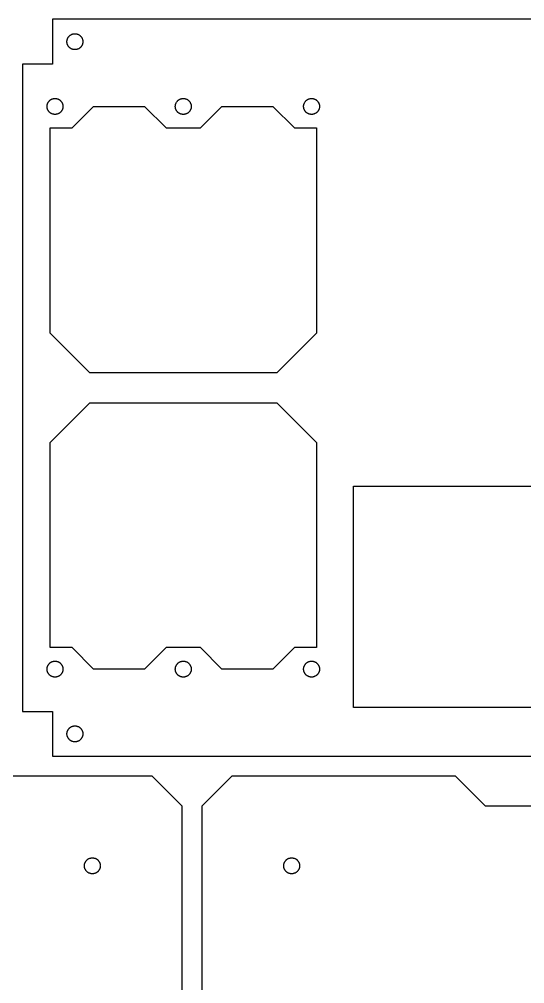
# Model space of a CAD drawing. Header units: metres. Extents: x 4 to 972, y 4 to 512.
# Drawn here: x 327.3 to 428.8, y 318.3 to 512 of the extents above; entities that cross this region are included whole.
import ezdxf

# ---------------------------------------------------------------- set-up
doc = ezdxf.new("R2010")
doc.units = ezdxf.units.M

msp = doc.modelspace()

# ---------------------------------------------------------------- linework, layer by layer
for p, q in [((642, 512), (334, 512)), ((334, 512), (334, 503)), ((336.9, 507.5), (336.901, 507.579)), ((336.901, 507.421), (336.9, 507.5)), ((336.901, 507.579), (336.907, 507.657)), ((336.907, 507.657), (336.917, 507.735)), ((336.917, 507.735), (336.93, 507.812)), ((336.93, 507.812), (336.948, 507.889)), ((336.948, 507.889), (336.968, 507.965)), ((336.968, 507.965), (336.993, 508.039)), ((336.993, 508.039), (337.021, 508.112)), ((337.021, 508.112), (337.053, 508.184)), ((337.053, 508.184), (337.089, 508.254)), ((337.089, 508.254), (337.127, 508.323)), ((337.127, 508.323), (337.169, 508.389)), ((337.169, 508.389), (337.215, 508.453)), ((337.215, 508.453), (337.263, 508.515)), ((337.263, 508.515), (337.314, 508.575)), ((337.314, 508.575), (337.368, 508.632)), ((337.368, 508.632), (337.425, 508.686)), ((337.425, 508.686), (337.485, 508.737)), ((337.485, 508.737), (337.547, 508.785)), ((337.547, 508.785), (337.611, 508.831)), ((337.611, 508.831), (337.677, 508.873)), ((337.677, 508.873), (337.746, 508.911)), ((337.746, 508.911), (337.816, 508.947)), ((337.816, 508.947), (337.888, 508.979)), ((337.888, 508.979), (337.961, 509.007)), ((337.961, 509.007), (338.035, 509.032)), ((338.035, 509.032), (338.111, 509.052)), ((338.111, 509.052), (338.188, 509.07)), ((338.188, 509.07), (338.265, 509.083)), ((338.265, 509.083), (338.343, 509.093)), ((338.343, 509.093), (338.421, 509.099)), ((338.421, 509.099), (338.5, 509.1)), ((338.5, 509.1), (338.579, 509.099)), ((338.579, 509.099), (338.657, 509.093)), ((338.657, 509.093), (338.735, 509.083)), ((338.735, 509.083), (338.812, 509.07)), ((338.812, 509.07), (338.889, 509.052)), ((338.889, 509.052), (338.965, 509.032)), ((338.965, 509.032), (339.039, 509.007)), ((339.039, 509.007), (339.112, 508.979)), ((339.112, 508.979), (339.184, 508.947)), ((339.184, 508.947), (339.254, 508.911)), ((339.254, 508.911), (339.323, 508.873)), ((339.323, 508.873), (339.389, 508.831)), ((339.389, 508.831), (339.453, 508.785)), ((339.453, 508.785), (339.515, 508.737)), ((339.515, 508.737), (339.575, 508.686)), ((339.575, 508.686), (339.632, 508.632)), ((339.632, 508.632), (339.686, 508.575)), ((339.686, 508.575), (339.737, 508.515)), ((339.737, 508.515), (339.785, 508.453)), ((339.785, 508.453), (339.831, 508.389)), ((339.831, 508.389), (339.873, 508.323)), ((339.873, 508.323), (339.911, 508.254)), ((339.911, 508.254), (339.947, 508.184)), ((339.947, 508.184), (339.979, 508.112)), ((339.979, 508.112), (340.007, 508.039)), ((340.007, 508.039), (340.032, 507.965)), ((340.032, 507.965), (340.052, 507.889)), ((340.052, 507.889), (340.07, 507.812)), ((340.07, 507.812), (340.083, 507.735)), ((340.083, 507.735), (340.093, 507.657)), ((340.093, 507.657), (340.099, 507.579)), ((340.099, 507.579), (340.1, 507.5)), ((340.1, 507.5), (340.099, 507.421)), ((336.907, 507.343), (336.901, 507.421)), ((336.917, 507.265), (336.907, 507.343)), ((336.93, 507.188), (336.917, 507.265)), ((336.948, 507.111), (336.93, 507.188)), ((336.968, 507.035), (336.948, 507.111)), ((336.993, 506.961), (336.968, 507.035)), ((337.021, 506.888), (336.993, 506.961)), ((337.053, 506.816), (337.021, 506.888)), ((337.089, 506.746), (337.053, 506.816)), ((337.127, 506.677), (337.089, 506.746)), ((337.169, 506.611), (337.127, 506.677)), ((337.215, 506.547), (337.169, 506.611)), ((337.263, 506.485), (337.215, 506.547)), ((337.314, 506.425), (337.263, 506.485)), ((337.368, 506.368), (337.314, 506.425)), ((337.425, 506.314), (337.368, 506.368)), ((337.485, 506.263), (337.425, 506.314)), ((337.547, 506.215), (337.485, 506.263)), ((337.611, 506.169), (337.547, 506.215)), ((337.677, 506.127), (337.611, 506.169)), ((337.746, 506.089), (337.677, 506.127)), ((337.816, 506.053), (337.746, 506.089)), ((337.888, 506.021), (337.816, 506.053)), ((337.961, 505.993), (337.888, 506.021)), ((338.035, 505.968), (337.961, 505.993)), ((338.111, 505.948), (338.035, 505.968)), ((338.188, 505.93), (338.111, 505.948)), ((338.265, 505.917), (338.188, 505.93)), ((338.343, 505.907), (338.265, 505.917)), ((338.421, 505.901), (338.343, 505.907)), ((338.5, 505.9), (338.421, 505.901)), ((338.579, 505.901), (338.5, 505.9)), ((338.657, 505.907), (338.579, 505.901)), ((338.735, 505.917), (338.657, 505.907)), ((338.812, 505.93), (338.735, 505.917)), ((338.889, 505.948), (338.812, 505.93)), ((338.965, 505.968), (338.889, 505.948)), ((339.039, 505.993), (338.965, 505.968)), ((339.112, 506.021), (339.039, 505.993)), ((339.184, 506.053), (339.112, 506.021)), ((339.254, 506.089), (339.184, 506.053)), ((339.323, 506.127), (339.254, 506.089)), ((339.389, 506.169), (339.323, 506.127)), ((339.453, 506.215), (339.389, 506.169)), ((339.515, 506.263), (339.453, 506.215)), ((339.575, 506.314), (339.515, 506.263)), ((339.632, 506.368), (339.575, 506.314)), ((339.686, 506.425), (339.632, 506.368)), ((339.737, 506.485), (339.686, 506.425)), ((339.785, 506.547), (339.737, 506.485)), ((339.831, 506.611), (339.785, 506.547)), ((339.873, 506.677), (339.831, 506.611)), ((339.911, 506.746), (339.873, 506.677)), ((339.947, 506.816), (339.911, 506.746)), ((339.979, 506.888), (339.947, 506.816)), ((340.007, 506.961), (339.979, 506.888)), ((340.032, 507.035), (340.007, 506.961)), ((340.052, 507.111), (340.032, 507.035)), ((340.07, 507.188), (340.052, 507.111)), ((340.083, 507.265), (340.07, 507.188)), ((340.093, 507.343), (340.083, 507.265)), ((340.099, 507.421), (340.093, 507.343)), ((334, 503), (328, 503)), ((328, 503), (328, 373)), ((333.547, 495.785), (333.611, 495.831)), ((333.611, 495.831), (333.677, 495.873)), ((333.677, 495.873), (333.746, 495.911)), ((333.746, 495.911), (333.816, 495.947)), ((333.816, 495.947), (333.888, 495.979)), ((333.888, 495.979), (333.961, 496.007)), ((333.961, 496.007), (334.035, 496.032)), ((334.035, 496.032), (334.111, 496.052)), ((334.111, 496.052), (334.188, 496.07)), ((334.188, 496.07), (334.265, 496.083)), ((334.265, 496.083), (334.343, 496.093)), ((334.343, 496.093), (334.421, 496.099)), ((334.421, 496.099), (334.5, 496.1)), ((334.5, 496.1), (334.579, 496.099)), ((334.579, 496.099), (334.657, 496.093)), ((334.657, 496.093), (334.735, 496.083)), ((334.735, 496.083), (334.812, 496.07)), ((334.812, 496.07), (334.889, 496.052)), ((334.889, 496.052), (334.965, 496.032)), ((334.965, 496.032), (335.039, 496.007)), ((335.039, 496.007), (335.112, 495.979)), ((335.112, 495.979), (335.184, 495.947)), ((335.184, 495.947), (335.254, 495.911)), ((335.254, 495.911), (335.323, 495.873)), ((335.323, 495.873), (335.389, 495.831)), ((335.389, 495.831), (335.453, 495.785)), ((359.297, 495.785), (359.361, 495.831)), ((359.361, 495.831), (359.427, 495.873)), ((359.427, 495.873), (359.496, 495.911)), ((359.496, 495.911), (359.566, 495.947)), ((359.566, 495.947), (359.638, 495.979)), ((359.638, 495.979), (359.711, 496.007)), ((359.711, 496.007), (359.785, 496.032)), ((359.785, 496.032), (359.861, 496.052)), ((359.861, 496.052), (359.938, 496.07)), ((359.938, 496.07), (360.015, 496.083)), ((360.015, 496.083), (360.093, 496.093)), ((360.093, 496.093), (360.171, 496.099)), ((360.171, 496.099), (360.25, 496.1)), ((360.25, 496.1), (360.329, 496.099)), ((360.329, 496.099), (360.407, 496.093)), ((360.407, 496.093), (360.485, 496.083)), ((360.485, 496.083), (360.562, 496.07)), ((360.562, 496.07), (360.639, 496.052)), ((360.639, 496.052), (360.715, 496.032)), ((360.715, 496.032), (360.789, 496.007)), ((360.789, 496.007), (360.862, 495.979)), ((360.862, 495.979), (360.934, 495.947)), ((360.934, 495.947), (361.004, 495.911)), ((361.004, 495.911), (361.073, 495.873)), ((361.073, 495.873), (361.139, 495.831)), ((361.139, 495.831), (361.203, 495.785)), ((385.047, 495.785), (385.111, 495.831)), ((385.111, 495.831), (385.177, 495.873)), ((385.177, 495.873), (385.246, 495.911)), ((385.246, 495.911), (385.316, 495.947)), ((385.316, 495.947), (385.388, 495.979)), ((385.388, 495.979), (385.461, 496.007)), ((385.461, 496.007), (385.535, 496.032)), ((385.535, 496.032), (385.611, 496.052)), ((385.611, 496.052), (385.688, 496.07)), ((385.688, 496.07), (385.765, 496.083)), ((385.765, 496.083), (385.843, 496.093)), ((385.843, 496.093), (385.921, 496.099)), ((385.921, 496.099), (386, 496.1)), ((386, 496.1), (386.079, 496.099)), ((386.079, 496.099), (386.157, 496.093)), ((386.157, 496.093), (386.235, 496.083)), ((386.235, 496.083), (386.312, 496.07)), ((386.312, 496.07), (386.389, 496.052)), ((386.389, 496.052), (386.465, 496.032)), ((386.465, 496.032), (386.539, 496.007)), ((386.539, 496.007), (386.612, 495.979)), ((386.612, 495.979), (386.684, 495.947)), ((386.684, 495.947), (386.754, 495.911)), ((386.754, 495.911), (386.823, 495.873)), ((386.823, 495.873), (386.889, 495.831)), ((386.889, 495.831), (386.953, 495.785)), ((332.9, 494.5), (332.901, 494.579)), ((332.901, 494.421), (332.9, 494.5)), ((332.901, 494.579), (332.907, 494.657)), ((332.907, 494.343), (332.901, 494.421)), ((332.907, 494.657), (332.917, 494.735)), ((332.917, 494.265), (332.907, 494.343)), ((332.917, 494.735), (332.93, 494.812)), ((332.93, 494.188), (332.917, 494.265)), ((332.93, 494.812), (332.948, 494.889)), ((332.948, 494.111), (332.93, 494.188)), ((332.948, 494.889), (332.968, 494.965)), ((332.968, 494.035), (332.948, 494.111)), ((332.968, 494.965), (332.993, 495.039)), ((332.993, 493.961), (332.968, 494.035)), ((332.993, 495.039), (333.021, 495.112)), ((333.021, 493.888), (332.993, 493.961)), ((333.021, 495.112), (333.053, 495.184)), ((333.053, 493.816), (333.021, 493.888)), ((333.053, 495.184), (333.089, 495.254)), ((333.089, 495.254), (333.127, 495.323)), ((333.127, 495.323), (333.169, 495.389)), ((333.169, 495.389), (333.215, 495.453)), ((333.215, 495.453), (333.263, 495.515)), ((333.263, 495.515), (333.314, 495.575)), ((333.314, 495.575), (333.368, 495.632)), ((333.368, 495.632), (333.425, 495.686)), ((333.425, 495.686), (333.485, 495.737)), ((333.485, 495.737), (333.547, 495.785)), ((335.453, 495.785), (335.515, 495.737)), ((335.515, 495.737), (335.575, 495.686)), ((335.575, 495.686), (335.632, 495.632)), ((335.632, 495.632), (335.686, 495.575)), ((335.686, 495.575), (335.737, 495.515)), ((335.737, 495.515), (335.785, 495.453)), ((335.785, 495.453), (335.831, 495.389)), ((335.831, 495.389), (335.873, 495.323)), ((335.873, 495.323), (335.911, 495.254)), ((335.911, 495.254), (335.947, 495.184)), ((335.947, 495.184), (335.979, 495.112)), ((335.979, 493.888), (335.947, 493.816)), ((335.979, 495.112), (336.007, 495.039)), ((336.007, 493.961), (335.979, 493.888)), ((336.007, 495.039), (336.032, 494.965)), ((336.032, 494.035), (336.007, 493.961)), ((336.032, 494.965), (336.052, 494.889)), ((336.052, 494.111), (336.032, 494.035)), ((336.052, 494.889), (336.07, 494.812)), ((336.07, 494.188), (336.052, 494.111)), ((336.07, 494.812), (336.083, 494.735)), ((336.083, 494.265), (336.07, 494.188)), ((336.083, 494.735), (336.093, 494.657)), ((336.093, 494.343), (336.083, 494.265)), ((336.093, 494.657), (336.099, 494.579)), ((336.099, 494.421), (336.093, 494.343)), ((336.099, 494.579), (336.1, 494.5)), ((336.1, 494.5), (336.099, 494.421)), ((337.944, 490.185), (342.259, 494.5)), ((342.259, 494.5), (352.491, 494.5)), ((352.491, 494.5), (356.806, 490.185)), ((358.65, 494.5), (358.651, 494.579)), ((358.651, 494.421), (358.65, 494.5)), ((358.651, 494.579), (358.657, 494.657)), ((358.657, 494.343), (358.651, 494.421)), ((358.657, 494.657), (358.667, 494.735)), ((358.667, 494.265), (358.657, 494.343)), ((358.667, 494.735), (358.68, 494.812)), ((358.68, 494.188), (358.667, 494.265)), ((358.68, 494.812), (358.698, 494.889)), ((358.698, 494.111), (358.68, 494.188)), ((358.698, 494.889), (358.718, 494.965)), ((358.718, 494.035), (358.698, 494.111)), ((358.718, 494.965), (358.743, 495.039)), ((358.743, 493.961), (358.718, 494.035)), ((358.743, 495.039), (358.771, 495.112)), ((358.771, 493.888), (358.743, 493.961)), ((358.771, 495.112), (358.803, 495.184)), ((358.803, 493.816), (358.771, 493.888)), ((358.803, 495.184), (358.839, 495.254)), ((358.839, 495.254), (358.877, 495.323)), ((358.877, 495.323), (358.919, 495.389)), ((358.919, 495.389), (358.965, 495.453)), ((358.965, 495.453), (359.013, 495.515)), ((359.013, 495.515), (359.064, 495.575)), ((359.064, 495.575), (359.118, 495.632)), ((359.118, 495.632), (359.175, 495.686)), ((359.175, 495.686), (359.235, 495.737)), ((359.235, 495.737), (359.297, 495.785)), ((361.203, 495.785), (361.265, 495.737)), ((361.265, 495.737), (361.325, 495.686)), ((361.325, 495.686), (361.382, 495.632)), ((361.382, 495.632), (361.436, 495.575)), ((361.436, 495.575), (361.487, 495.515)), ((361.487, 495.515), (361.535, 495.453)), ((361.535, 495.453), (361.581, 495.389)), ((361.581, 495.389), (361.623, 495.323)), ((361.623, 495.323), (361.661, 495.254)), ((361.661, 495.254), (361.697, 495.184)), ((361.697, 495.184), (361.729, 495.112)), ((361.729, 493.888), (361.697, 493.816)), ((361.729, 495.112), (361.757, 495.039)), ((361.757, 493.961), (361.729, 493.888)), ((361.757, 495.039), (361.782, 494.965)), ((361.782, 494.035), (361.757, 493.961)), ((361.782, 494.965), (361.802, 494.889)), ((361.802, 494.111), (361.782, 494.035)), ((361.802, 494.889), (361.82, 494.812)), ((361.82, 494.188), (361.802, 494.111)), ((361.82, 494.812), (361.833, 494.735)), ((361.833, 494.265), (361.82, 494.188)), ((361.833, 494.735), (361.843, 494.657)), ((361.843, 494.343), (361.833, 494.265)), ((361.843, 494.657), (361.849, 494.579)), ((361.849, 494.421), (361.843, 494.343)), ((361.849, 494.579), (361.85, 494.5)), ((361.85, 494.5), (361.849, 494.421)), ((363.694, 490.185), (368.009, 494.5)), ((368.009, 494.5), (378.241, 494.5)), ((378.241, 494.5), (382.556, 490.185)), ((384.4, 494.5), (384.401, 494.579)), ((384.401, 494.421), (384.4, 494.5)), ((384.401, 494.579), (384.407, 494.657)), ((384.407, 494.343), (384.401, 494.421)), ((384.407, 494.657), (384.417, 494.735)), ((384.417, 494.265), (384.407, 494.343)), ((384.417, 494.735), (384.43, 494.812)), ((384.43, 494.188), (384.417, 494.265)), ((384.43, 494.812), (384.448, 494.889)), ((384.448, 494.111), (384.43, 494.188)), ((384.448, 494.889), (384.468, 494.965)), ((384.468, 494.035), (384.448, 494.111)), ((384.468, 494.965), (384.493, 495.039)), ((384.493, 493.961), (384.468, 494.035)), ((384.493, 495.039), (384.521, 495.112)), ((384.521, 493.888), (384.493, 493.961)), ((384.521, 495.112), (384.553, 495.184)), ((384.553, 493.816), (384.521, 493.888)), ((384.553, 495.184), (384.589, 495.254)), ((384.589, 495.254), (384.627, 495.323)), ((384.627, 495.323), (384.669, 495.389)), ((384.669, 495.389), (384.715, 495.453)), ((384.715, 495.453), (384.763, 495.515)), ((384.763, 495.515), (384.814, 495.575)), ((384.814, 495.575), (384.868, 495.632)), ((384.868, 495.632), (384.925, 495.686)), ((384.925, 495.686), (384.985, 495.737)), ((384.985, 495.737), (385.047, 495.785)), ((386.953, 495.785), (387.015, 495.737)), ((387.015, 495.737), (387.075, 495.686)), ((387.075, 495.686), (387.132, 495.632)), ((387.132, 495.632), (387.186, 495.575)), ((387.186, 495.575), (387.237, 495.515)), ((387.237, 495.515), (387.285, 495.453)), ((387.285, 495.453), (387.331, 495.389)), ((387.331, 495.389), (387.373, 495.323)), ((387.373, 495.323), (387.411, 495.254)), ((387.411, 495.254), (387.447, 495.184)), ((387.447, 495.184), (387.479, 495.112)), ((387.479, 493.888), (387.447, 493.816)), ((387.479, 495.112), (387.507, 495.039)), ((387.507, 493.961), (387.479, 493.888)), ((387.507, 495.039), (387.532, 494.965)), ((387.532, 494.035), (387.507, 493.961)), ((387.532, 494.965), (387.552, 494.889)), ((387.552, 494.111), (387.532, 494.035)), ((387.552, 494.889), (387.57, 494.812)), ((387.57, 494.188), (387.552, 494.111)), ((387.57, 494.812), (387.583, 494.735)), ((387.583, 494.265), (387.57, 494.188)), ((387.583, 494.735), (387.593, 494.657)), ((387.593, 494.343), (387.583, 494.265)), ((387.593, 494.657), (387.599, 494.579)), ((387.599, 494.421), (387.593, 494.343)), ((387.599, 494.579), (387.6, 494.5)), ((387.6, 494.5), (387.599, 494.421)), ((333.089, 493.746), (333.053, 493.816)), ((333.127, 493.677), (333.089, 493.746)), ((333.169, 493.611), (333.127, 493.677)), ((333.215, 493.547), (333.169, 493.611)), ((333.263, 493.485), (333.215, 493.547)), ((333.314, 493.425), (333.263, 493.485)), ((333.368, 493.368), (333.314, 493.425)), ((333.425, 493.314), (333.368, 493.368)), ((333.485, 493.263), (333.425, 493.314)), ((333.547, 493.215), (333.485, 493.263)), ((333.611, 493.169), (333.547, 493.215)), ((333.677, 493.127), (333.611, 493.169)), ((333.746, 493.089), (333.677, 493.127)), ((333.816, 493.053), (333.746, 493.089)), ((333.888, 493.021), (333.816, 493.053)), ((333.961, 492.993), (333.888, 493.021)), ((334.035, 492.968), (333.961, 492.993)), ((334.111, 492.948), (334.035, 492.968)), ((334.188, 492.93), (334.111, 492.948)), ((334.265, 492.917), (334.188, 492.93)), ((334.343, 492.907), (334.265, 492.917)), ((334.421, 492.901), (334.343, 492.907)), ((334.5, 492.9), (334.421, 492.901)), ((334.579, 492.901), (334.5, 492.9)), ((334.657, 492.907), (334.579, 492.901)), ((334.735, 492.917), (334.657, 492.907)), ((334.812, 492.93), (334.735, 492.917)), ((334.889, 492.948), (334.812, 492.93)), ((334.965, 492.968), (334.889, 492.948)), ((335.039, 492.993), (334.965, 492.968)), ((335.112, 493.021), (335.039, 492.993)), ((335.184, 493.053), (335.112, 493.021)), ((335.254, 493.089), (335.184, 493.053)), ((335.323, 493.127), (335.254, 493.089)), ((335.389, 493.169), (335.323, 493.127)), ((335.453, 493.215), (335.389, 493.169)), ((335.515, 493.263), (335.453, 493.215)), ((335.575, 493.314), (335.515, 493.263)), ((335.632, 493.368), (335.575, 493.314)), ((335.686, 493.425), (335.632, 493.368)), ((335.737, 493.485), (335.686, 493.425)), ((335.785, 493.547), (335.737, 493.485)), ((335.831, 493.611), (335.785, 493.547)), ((335.873, 493.677), (335.831, 493.611)), ((335.911, 493.746), (335.873, 493.677)), ((335.947, 493.816), (335.911, 493.746)), ((358.839, 493.746), (358.803, 493.816)), ((358.877, 493.677), (358.839, 493.746)), ((358.919, 493.611), (358.877, 493.677)), ((358.965, 493.547), (358.919, 493.611)), ((359.013, 493.485), (358.965, 493.547)), ((359.064, 493.425), (359.013, 493.485)), ((359.118, 493.368), (359.064, 493.425)), ((359.175, 493.314), (359.118, 493.368)), ((359.235, 493.263), (359.175, 493.314)), ((359.297, 493.215), (359.235, 493.263)), ((359.361, 493.169), (359.297, 493.215)), ((359.427, 493.127), (359.361, 493.169)), ((359.496, 493.089), (359.427, 493.127)), ((359.566, 493.053), (359.496, 493.089)), ((359.638, 493.021), (359.566, 493.053)), ((359.711, 492.993), (359.638, 493.021)), ((359.785, 492.968), (359.711, 492.993)), ((359.861, 492.948), (359.785, 492.968)), ((359.938, 492.93), (359.861, 492.948)), ((360.015, 492.917), (359.938, 492.93)), ((360.093, 492.907), (360.015, 492.917)), ((360.171, 492.901), (360.093, 492.907)), ((360.25, 492.9), (360.171, 492.901)), ((360.329, 492.901), (360.25, 492.9)), ((360.407, 492.907), (360.329, 492.901)), ((360.485, 492.917), (360.407, 492.907)), ((360.562, 492.93), (360.485, 492.917)), ((360.639, 492.948), (360.562, 492.93)), ((360.715, 492.968), (360.639, 492.948)), ((360.789, 492.993), (360.715, 492.968)), ((360.862, 493.021), (360.789, 492.993)), ((360.934, 493.053), (360.862, 493.021)), ((361.004, 493.089), (360.934, 493.053)), ((361.073, 493.127), (361.004, 493.089)), ((361.139, 493.169), (361.073, 493.127)), ((361.203, 493.215), (361.139, 493.169)), ((361.265, 493.263), (361.203, 493.215)), ((361.325, 493.314), (361.265, 493.263)), ((361.382, 493.368), (361.325, 493.314)), ((361.436, 493.425), (361.382, 493.368)), ((361.487, 493.485), (361.436, 493.425)), ((361.535, 493.547), (361.487, 493.485)), ((361.581, 493.611), (361.535, 493.547)), ((361.623, 493.677), (361.581, 493.611)), ((361.661, 493.746), (361.623, 493.677)), ((361.697, 493.816), (361.661, 493.746)), ((384.589, 493.746), (384.553, 493.816)), ((384.627, 493.677), (384.589, 493.746)), ((384.669, 493.611), (384.627, 493.677)), ((384.715, 493.547), (384.669, 493.611)), ((384.763, 493.485), (384.715, 493.547)), ((384.814, 493.425), (384.763, 493.485)), ((384.868, 493.368), (384.814, 493.425)), ((384.925, 493.314), (384.868, 493.368)), ((384.985, 493.263), (384.925, 493.314)), ((385.047, 493.215), (384.985, 493.263)), ((385.111, 493.169), (385.047, 493.215)), ((385.177, 493.127), (385.111, 493.169)), ((385.246, 493.089), (385.177, 493.127)), ((385.316, 493.053), (385.246, 493.089)), ((385.388, 493.021), (385.316, 493.053)), ((385.461, 492.993), (385.388, 493.021)), ((385.535, 492.968), (385.461, 492.993)), ((385.611, 492.948), (385.535, 492.968)), ((385.688, 492.93), (385.611, 492.948)), ((385.765, 492.917), (385.688, 492.93)), ((385.843, 492.907), (385.765, 492.917)), ((385.921, 492.901), (385.843, 492.907)), ((386, 492.9), (385.921, 492.901)), ((386.079, 492.901), (386, 492.9)), ((386.157, 492.907), (386.079, 492.901)), ((386.235, 492.917), (386.157, 492.907)), ((386.312, 492.93), (386.235, 492.917)), ((386.389, 492.948), (386.312, 492.93)), ((386.465, 492.968), (386.389, 492.948)), ((386.539, 492.993), (386.465, 492.968)), ((386.612, 493.021), (386.539, 492.993)), ((386.684, 493.053), (386.612, 493.021)), ((386.754, 493.089), (386.684, 493.053)), ((386.823, 493.127), (386.754, 493.089)), ((386.889, 493.169), (386.823, 493.127)), ((386.953, 493.215), (386.889, 493.169)), ((387.015, 493.263), (386.953, 493.215)), ((387.075, 493.314), (387.015, 493.263)), ((387.132, 493.368), (387.075, 493.314)), ((387.186, 493.425), (387.132, 493.368)), ((387.237, 493.485), (387.186, 493.425)), ((387.285, 493.547), (387.237, 493.485)), ((387.331, 493.611), (387.285, 493.547)), ((387.373, 493.677), (387.331, 493.611)), ((387.411, 493.746), (387.373, 493.677)), ((387.447, 493.816), (387.411, 493.746)), ((333.5, 449), (333.5, 490.185)), ((333.5, 490.185), (337.944, 490.185)), ((356.806, 490.185), (363.694, 490.185)), ((382.556, 490.185), (387, 490.185)), ((387, 490.185), (387, 449)), ((341.5, 441), (333.5, 449)), ((387, 449), (379, 441)), ((379, 441), (341.5, 441)), ((333.5, 427), (341.5, 435)), ((341.5, 435), (379, 435)), ((379, 435), (387, 427)), ((333.5, 385.815), (333.5, 427)), ((387, 427), (387, 385.815)), ((394.432, 373.765), (394.432, 418.215)), ((394.432, 418.215), (553.182, 418.215)), ((337.944, 385.815), (333.5, 385.815)), ((342.259, 381.5), (337.944, 385.815)), ((356.806, 385.815), (352.491, 381.5)), ((363.694, 385.815), (356.806, 385.815)), ((368.009, 381.5), (363.694, 385.815)), ((382.556, 385.815), (378.241, 381.5)), ((387, 385.815), (382.556, 385.815)), ((332.9, 381.5), (332.901, 381.579)), ((332.901, 381.579), (332.907, 381.657)), ((332.907, 381.657), (332.917, 381.735)), ((332.917, 381.735), (332.93, 381.812)), ((332.93, 381.812), (332.948, 381.889)), ((332.948, 381.889), (332.968, 381.965)), ((332.968, 381.965), (332.993, 382.039)), ((332.993, 382.039), (333.021, 382.112)), ((333.021, 382.112), (333.053, 382.184)), ((333.053, 382.184), (333.089, 382.254)), ((333.089, 382.254), (333.127, 382.323)), ((333.127, 382.323), (333.169, 382.389)), ((333.169, 382.389), (333.215, 382.453)), ((333.215, 382.453), (333.263, 382.515)), ((333.263, 382.515), (333.314, 382.575)), ((333.314, 382.575), (333.368, 382.632)), ((333.368, 382.632), (333.425, 382.686)), ((333.425, 382.686), (333.485, 382.737)), ((333.485, 382.737), (333.547, 382.785)), ((333.547, 382.785), (333.611, 382.831)), ((333.611, 382.831), (333.677, 382.873)), ((333.677, 382.873), (333.746, 382.911)), ((333.746, 382.911), (333.816, 382.947)), ((333.816, 382.947), (333.888, 382.979)), ((333.888, 382.979), (333.961, 383.007)), ((333.961, 383.007), (334.035, 383.032)), ((334.035, 383.032), (334.111, 383.052)), ((334.111, 383.052), (334.188, 383.07)), ((334.188, 383.07), (334.265, 383.083)), ((334.265, 383.083), (334.343, 383.093)), ((334.343, 383.093), (334.421, 383.099)), ((334.421, 383.099), (334.5, 383.1)), ((334.5, 383.1), (334.579, 383.099)), ((334.579, 383.099), (334.657, 383.093)), ((334.657, 383.093), (334.735, 383.083)), ((334.735, 383.083), (334.812, 383.07)), ((334.812, 383.07), (334.889, 383.052)), ((334.889, 383.052), (334.965, 383.032)), ((334.965, 383.032), (335.039, 383.007)), ((335.039, 383.007), (335.112, 382.979)), ((335.112, 382.979), (335.184, 382.947)), ((335.184, 382.947), (335.254, 382.911)), ((335.254, 382.911), (335.323, 382.873)), ((335.323, 382.873), (335.389, 382.831)), ((335.389, 382.831), (335.453, 382.785)), ((335.453, 382.785), (335.515, 382.737)), ((335.515, 382.737), (335.575, 382.686)), ((335.575, 382.686), (335.632, 382.632)), ((335.632, 382.632), (335.686, 382.575)), ((335.686, 382.575), (335.737, 382.515)), ((335.737, 382.515), (335.785, 382.453)), ((335.785, 382.453), (335.831, 382.389)), ((335.831, 382.389), (335.873, 382.323)), ((335.873, 382.323), (335.911, 382.254)), ((335.911, 382.254), (335.947, 382.184)), ((335.947, 382.184), (335.979, 382.112)), ((335.979, 382.112), (336.007, 382.039)), ((336.007, 382.039), (336.032, 381.965)), ((336.032, 381.965), (336.052, 381.889)), ((336.052, 381.889), (336.07, 381.812)), ((336.07, 381.812), (336.083, 381.735)), ((336.083, 381.735), (336.093, 381.657)), ((336.093, 381.657), (336.099, 381.579)), ((336.099, 381.579), (336.1, 381.5)), ((358.65, 381.5), (358.651, 381.579)), ((358.651, 381.579), (358.657, 381.657)), ((358.657, 381.657), (358.667, 381.735)), ((358.667, 381.735), (358.68, 381.812)), ((358.68, 381.812), (358.698, 381.889)), ((358.698, 381.889), (358.718, 381.965)), ((358.718, 381.965), (358.743, 382.039)), ((358.743, 382.039), (358.771, 382.112)), ((358.771, 382.112), (358.803, 382.184)), ((358.803, 382.184), (358.839, 382.254)), ((358.839, 382.254), (358.877, 382.323)), ((358.877, 382.323), (358.919, 382.389)), ((358.919, 382.389), (358.965, 382.453)), ((358.965, 382.453), (359.013, 382.515)), ((359.013, 382.515), (359.064, 382.575)), ((359.064, 382.575), (359.118, 382.632)), ((359.118, 382.632), (359.175, 382.686)), ((359.175, 382.686), (359.235, 382.737)), ((359.235, 382.737), (359.297, 382.785)), ((359.297, 382.785), (359.361, 382.831)), ((359.361, 382.831), (359.427, 382.873)), ((359.427, 382.873), (359.496, 382.911)), ((359.496, 382.911), (359.566, 382.947)), ((359.566, 382.947), (359.638, 382.979)), ((359.638, 382.979), (359.711, 383.007)), ((359.711, 383.007), (359.785, 383.032)), ((359.785, 383.032), (359.861, 383.052)), ((359.861, 383.052), (359.938, 383.07)), ((359.938, 383.07), (360.015, 383.083)), ((360.015, 383.083), (360.093, 383.093)), ((360.093, 383.093), (360.171, 383.099)), ((360.171, 383.099), (360.25, 383.1)), ((360.25, 383.1), (360.329, 383.099)), ((360.329, 383.099), (360.407, 383.093)), ((360.407, 383.093), (360.485, 383.083)), ((360.485, 383.083), (360.562, 383.07)), ((360.562, 383.07), (360.639, 383.052)), ((360.639, 383.052), (360.715, 383.032)), ((360.715, 383.032), (360.789, 383.007)), ((360.789, 383.007), (360.862, 382.979)), ((360.862, 382.979), (360.934, 382.947)), ((360.934, 382.947), (361.004, 382.911)), ((361.004, 382.911), (361.073, 382.873)), ((361.073, 382.873), (361.139, 382.831)), ((361.139, 382.831), (361.203, 382.785)), ((361.203, 382.785), (361.265, 382.737)), ((361.265, 382.737), (361.325, 382.686)), ((361.325, 382.686), (361.382, 382.632)), ((361.382, 382.632), (361.436, 382.575)), ((361.436, 382.575), (361.487, 382.515)), ((361.487, 382.515), (361.535, 382.453)), ((361.535, 382.453), (361.581, 382.389)), ((361.581, 382.389), (361.623, 382.323)), ((361.623, 382.323), (361.661, 382.254)), ((361.661, 382.254), (361.697, 382.184)), ((361.697, 382.184), (361.729, 382.112)), ((361.729, 382.112), (361.757, 382.039)), ((361.757, 382.039), (361.782, 381.965)), ((361.782, 381.965), (361.802, 381.889)), ((361.802, 381.889), (361.82, 381.812)), ((361.82, 381.812), (361.833, 381.735)), ((361.833, 381.735), (361.843, 381.657)), ((361.843, 381.657), (361.849, 381.579)), ((361.849, 381.579), (361.85, 381.5)), ((384.4, 381.5), (384.401, 381.579)), ((384.401, 381.579), (384.407, 381.657)), ((384.407, 381.657), (384.417, 381.735)), ((384.417, 381.735), (384.43, 381.812)), ((384.43, 381.812), (384.448, 381.889)), ((384.448, 381.889), (384.468, 381.965)), ((384.468, 381.965), (384.493, 382.039)), ((384.493, 382.039), (384.521, 382.112)), ((384.521, 382.112), (384.553, 382.184)), ((384.553, 382.184), (384.589, 382.254)), ((384.589, 382.254), (384.627, 382.323)), ((384.627, 382.323), (384.669, 382.389)), ((384.669, 382.389), (384.715, 382.453)), ((384.715, 382.453), (384.763, 382.515)), ((384.763, 382.515), (384.814, 382.575)), ((384.814, 382.575), (384.868, 382.632)), ((384.868, 382.632), (384.925, 382.686)), ((384.925, 382.686), (384.985, 382.737)), ((384.985, 382.737), (385.047, 382.785)), ((385.047, 382.785), (385.111, 382.831)), ((385.111, 382.831), (385.177, 382.873)), ((385.177, 382.873), (385.246, 382.911)), ((385.246, 382.911), (385.316, 382.947)), ((385.316, 382.947), (385.388, 382.979)), ((385.388, 382.979), (385.461, 383.007)), ((385.461, 383.007), (385.535, 383.032)), ((385.535, 383.032), (385.611, 383.052)), ((385.611, 383.052), (385.688, 383.07)), ((385.688, 383.07), (385.765, 383.083)), ((385.765, 383.083), (385.843, 383.093)), ((385.843, 383.093), (385.921, 383.099)), ((385.921, 383.099), (386, 383.1)), ((386, 383.1), (386.079, 383.099)), ((386.079, 383.099), (386.157, 383.093)), ((386.157, 383.093), (386.235, 383.083)), ((386.235, 383.083), (386.312, 383.07)), ((386.312, 383.07), (386.389, 383.052)), ((386.389, 383.052), (386.465, 383.032)), ((386.465, 383.032), (386.539, 383.007)), ((386.539, 383.007), (386.612, 382.979)), ((386.612, 382.979), (386.684, 382.947)), ((386.684, 382.947), (386.754, 382.911)), ((386.754, 382.911), (386.823, 382.873)), ((386.823, 382.873), (386.889, 382.831)), ((386.889, 382.831), (386.953, 382.785)), ((386.953, 382.785), (387.015, 382.737)), ((387.015, 382.737), (387.075, 382.686)), ((387.075, 382.686), (387.132, 382.632)), ((387.132, 382.632), (387.186, 382.575)), ((387.186, 382.575), (387.237, 382.515)), ((387.237, 382.515), (387.285, 382.453)), ((387.285, 382.453), (387.331, 382.389)), ((387.331, 382.389), (387.373, 382.323)), ((387.373, 382.323), (387.411, 382.254)), ((387.411, 382.254), (387.447, 382.184)), ((387.447, 382.184), (387.479, 382.112)), ((387.479, 382.112), (387.507, 382.039)), ((387.507, 382.039), (387.532, 381.965)), ((387.532, 381.965), (387.552, 381.889)), ((387.552, 381.889), (387.57, 381.812)), ((387.57, 381.812), (387.583, 381.735)), ((387.583, 381.735), (387.593, 381.657)), ((387.593, 381.657), (387.599, 381.579)), ((387.599, 381.579), (387.6, 381.5)), ((332.901, 381.421), (332.9, 381.5)), ((332.907, 381.343), (332.901, 381.421)), ((332.917, 381.265), (332.907, 381.343)), ((332.93, 381.188), (332.917, 381.265)), ((332.948, 381.111), (332.93, 381.188)), ((332.968, 381.035), (332.948, 381.111)), ((332.993, 380.961), (332.968, 381.035)), ((333.021, 380.888), (332.993, 380.961)), ((333.053, 380.816), (333.021, 380.888)), ((333.089, 380.746), (333.053, 380.816)), ((333.127, 380.677), (333.089, 380.746)), ((333.169, 380.611), (333.127, 380.677)), ((333.215, 380.547), (333.169, 380.611)), ((333.263, 380.485), (333.215, 380.547)), ((333.314, 380.425), (333.263, 380.485)), ((333.368, 380.368), (333.314, 380.425)), ((333.425, 380.314), (333.368, 380.368)), ((333.485, 380.263), (333.425, 380.314)), ((333.547, 380.214), (333.485, 380.263)), ((333.611, 380.169), (333.547, 380.214)), ((333.677, 380.127), (333.611, 380.169)), ((333.746, 380.089), (333.677, 380.127)), ((333.816, 380.053), (333.746, 380.089)), ((333.888, 380.021), (333.816, 380.053)), ((333.961, 379.993), (333.888, 380.021)), ((334.035, 379.968), (333.961, 379.993)), ((334.111, 379.948), (334.035, 379.968)), ((334.188, 379.93), (334.111, 379.948)), ((334.265, 379.917), (334.188, 379.93)), ((334.343, 379.907), (334.265, 379.917)), ((334.421, 379.901), (334.343, 379.907)), ((334.5, 379.9), (334.421, 379.901)), ((334.579, 379.901), (334.5, 379.9)), ((334.657, 379.907), (334.579, 379.901)), ((334.735, 379.917), (334.657, 379.907)), ((334.812, 379.93), (334.735, 379.917)), ((334.889, 379.948), (334.812, 379.93)), ((334.965, 379.968), (334.889, 379.948)), ((335.039, 379.993), (334.965, 379.968)), ((335.112, 380.021), (335.039, 379.993)), ((335.184, 380.053), (335.112, 380.021)), ((335.254, 380.089), (335.184, 380.053)), ((335.323, 380.127), (335.254, 380.089)), ((335.389, 380.169), (335.323, 380.127)), ((335.453, 380.214), (335.389, 380.169)), ((335.515, 380.263), (335.453, 380.214)), ((335.575, 380.314), (335.515, 380.263)), ((335.632, 380.368), (335.575, 380.314)), ((335.686, 380.425), (335.632, 380.368)), ((335.737, 380.485), (335.686, 380.425)), ((335.785, 380.547), (335.737, 380.485)), ((335.831, 380.611), (335.785, 380.547)), ((335.873, 380.677), (335.831, 380.611)), ((335.911, 380.746), (335.873, 380.677)), ((335.947, 380.816), (335.911, 380.746)), ((335.979, 380.888), (335.947, 380.816)), ((336.007, 380.961), (335.979, 380.888)), ((336.032, 381.035), (336.007, 380.961)), ((336.052, 381.111), (336.032, 381.035)), ((336.07, 381.188), (336.052, 381.111)), ((336.083, 381.265), (336.07, 381.188)), ((336.093, 381.343), (336.083, 381.265)), ((336.099, 381.421), (336.093, 381.343)), ((336.1, 381.5), (336.099, 381.421)), ((352.491, 381.5), (342.259, 381.5)), ((358.651, 381.421), (358.65, 381.5)), ((358.657, 381.343), (358.651, 381.421)), ((358.667, 381.265), (358.657, 381.343)), ((358.68, 381.188), (358.667, 381.265)), ((358.698, 381.111), (358.68, 381.188)), ((358.718, 381.035), (358.698, 381.111)), ((358.743, 380.961), (358.718, 381.035)), ((358.771, 380.888), (358.743, 380.961)), ((358.803, 380.816), (358.771, 380.888)), ((358.839, 380.746), (358.803, 380.816)), ((358.877, 380.677), (358.839, 380.746)), ((358.919, 380.611), (358.877, 380.677)), ((358.965, 380.547), (358.919, 380.611)), ((359.013, 380.485), (358.965, 380.547)), ((359.064, 380.425), (359.013, 380.485)), ((359.118, 380.368), (359.064, 380.425)), ((359.175, 380.314), (359.118, 380.368)), ((359.235, 380.263), (359.175, 380.314)), ((359.297, 380.214), (359.235, 380.263)), ((359.361, 380.169), (359.297, 380.214)), ((359.427, 380.127), (359.361, 380.169)), ((359.496, 380.089), (359.427, 380.127)), ((359.566, 380.053), (359.496, 380.089)), ((359.638, 380.021), (359.566, 380.053)), ((359.711, 379.993), (359.638, 380.021)), ((359.785, 379.968), (359.711, 379.993)), ((359.861, 379.948), (359.785, 379.968)), ((359.938, 379.93), (359.861, 379.948)), ((360.015, 379.917), (359.938, 379.93)), ((360.093, 379.907), (360.015, 379.917)), ((360.171, 379.901), (360.093, 379.907)), ((360.25, 379.9), (360.171, 379.901)), ((360.329, 379.901), (360.25, 379.9)), ((360.407, 379.907), (360.329, 379.901)), ((360.485, 379.917), (360.407, 379.907)), ((360.562, 379.93), (360.485, 379.917)), ((360.639, 379.948), (360.562, 379.93)), ((360.715, 379.968), (360.639, 379.948)), ((360.789, 379.993), (360.715, 379.968)), ((360.862, 380.021), (360.789, 379.993)), ((360.934, 380.053), (360.862, 380.021)), ((361.004, 380.089), (360.934, 380.053)), ((361.073, 380.127), (361.004, 380.089)), ((361.139, 380.169), (361.073, 380.127)), ((361.203, 380.214), (361.139, 380.169)), ((361.265, 380.263), (361.203, 380.214)), ((361.325, 380.314), (361.265, 380.263)), ((361.382, 380.368), (361.325, 380.314)), ((361.436, 380.425), (361.382, 380.368)), ((361.487, 380.485), (361.436, 380.425)), ((361.535, 380.547), (361.487, 380.485)), ((361.581, 380.611), (361.535, 380.547)), ((361.623, 380.677), (361.581, 380.611)), ((361.661, 380.746), (361.623, 380.677)), ((361.697, 380.816), (361.661, 380.746)), ((361.729, 380.888), (361.697, 380.816)), ((361.757, 380.961), (361.729, 380.888)), ((361.782, 381.035), (361.757, 380.961)), ((361.802, 381.111), (361.782, 381.035)), ((361.82, 381.188), (361.802, 381.111)), ((361.833, 381.265), (361.82, 381.188)), ((361.843, 381.343), (361.833, 381.265)), ((361.849, 381.421), (361.843, 381.343)), ((361.85, 381.5), (361.849, 381.421)), ((378.241, 381.5), (368.009, 381.5)), ((384.401, 381.421), (384.4, 381.5)), ((384.407, 381.343), (384.401, 381.421)), ((384.417, 381.265), (384.407, 381.343)), ((384.43, 381.188), (384.417, 381.265)), ((384.448, 381.111), (384.43, 381.188)), ((384.468, 381.035), (384.448, 381.111)), ((384.493, 380.961), (384.468, 381.035)), ((384.521, 380.888), (384.493, 380.961)), ((384.553, 380.816), (384.521, 380.888)), ((384.589, 380.746), (384.553, 380.816)), ((384.627, 380.677), (384.589, 380.746)), ((384.669, 380.611), (384.627, 380.677)), ((384.715, 380.547), (384.669, 380.611)), ((384.763, 380.485), (384.715, 380.547)), ((384.814, 380.425), (384.763, 380.485)), ((384.868, 380.368), (384.814, 380.425)), ((384.925, 380.314), (384.868, 380.368)), ((384.985, 380.263), (384.925, 380.314)), ((385.047, 380.214), (384.985, 380.263)), ((385.111, 380.169), (385.047, 380.214)), ((385.177, 380.127), (385.111, 380.169)), ((385.246, 380.089), (385.177, 380.127)), ((385.316, 380.053), (385.246, 380.089)), ((385.388, 380.021), (385.316, 380.053)), ((385.461, 379.993), (385.388, 380.021)), ((385.535, 379.968), (385.461, 379.993)), ((385.611, 379.948), (385.535, 379.968)), ((385.688, 379.93), (385.611, 379.948)), ((385.765, 379.917), (385.688, 379.93)), ((385.843, 379.907), (385.765, 379.917)), ((385.921, 379.901), (385.843, 379.907)), ((386, 379.9), (385.921, 379.901)), ((386.079, 379.901), (386, 379.9)), ((386.157, 379.907), (386.079, 379.901)), ((386.235, 379.917), (386.157, 379.907)), ((386.312, 379.93), (386.235, 379.917)), ((386.389, 379.948), (386.312, 379.93)), ((386.465, 379.968), (386.389, 379.948)), ((386.539, 379.993), (386.465, 379.968)), ((386.612, 380.021), (386.539, 379.993)), ((386.684, 380.053), (386.612, 380.021)), ((386.754, 380.089), (386.684, 380.053)), ((386.823, 380.127), (386.754, 380.089)), ((386.889, 380.169), (386.823, 380.127)), ((386.953, 380.214), (386.889, 380.169)), ((387.015, 380.263), (386.953, 380.214)), ((387.075, 380.314), (387.015, 380.263)), ((387.132, 380.368), (387.075, 380.314)), ((387.186, 380.425), (387.132, 380.368)), ((387.237, 380.485), (387.186, 380.425)), ((387.285, 380.547), (387.237, 380.485)), ((387.331, 380.611), (387.285, 380.547)), ((387.373, 380.677), (387.331, 380.611)), ((387.411, 380.746), (387.373, 380.677)), ((387.447, 380.816), (387.411, 380.746)), ((387.479, 380.888), (387.447, 380.816)), ((387.507, 380.961), (387.479, 380.888)), ((387.532, 381.035), (387.507, 380.961)), ((387.552, 381.111), (387.532, 381.035)), ((387.57, 381.188), (387.552, 381.111)), ((387.583, 381.265), (387.57, 381.188)), ((387.593, 381.343), (387.583, 381.265)), ((387.599, 381.421), (387.593, 381.343)), ((387.6, 381.5), (387.599, 381.421)), ((328, 373), (334, 373)), ((334, 373), (334, 364)), ((553.182, 373.765), (394.432, 373.765)), ((337.746, 369.911), (337.816, 369.947)), ((337.816, 369.947), (337.888, 369.979)), ((337.888, 369.979), (337.961, 370.007)), ((337.961, 370.007), (338.035, 370.032)), ((338.035, 370.032), (338.111, 370.052)), ((338.111, 370.052), (338.188, 370.07)), ((338.188, 370.07), (338.265, 370.083)), ((338.265, 370.083), (338.343, 370.093)), ((338.343, 370.093), (338.421, 370.099)), ((338.421, 370.099), (338.5, 370.1)), ((338.5, 370.1), (338.579, 370.099)), ((338.579, 370.099), (338.657, 370.093)), ((338.657, 370.093), (338.735, 370.083)), ((338.735, 370.083), (338.812, 370.07)), ((338.812, 370.07), (338.889, 370.052)), ((338.889, 370.052), (338.965, 370.032)), ((338.965, 370.032), (339.039, 370.007)), ((339.039, 370.007), (339.112, 369.979)), ((339.112, 369.979), (339.184, 369.947)), ((339.184, 369.947), (339.254, 369.911)), ((336.9, 368.5), (336.901, 368.579)), ((336.901, 368.421), (336.9, 368.5)), ((336.901, 368.579), (336.907, 368.657)), ((336.907, 368.343), (336.901, 368.421)), ((336.907, 368.657), (336.917, 368.735)), ((336.917, 368.265), (336.907, 368.343)), ((336.917, 368.735), (336.93, 368.812)), ((336.93, 368.188), (336.917, 368.265)), ((336.93, 368.812), (336.948, 368.889)), ((336.948, 368.111), (336.93, 368.188)), ((336.948, 368.889), (336.968, 368.965)), ((336.968, 368.035), (336.948, 368.111)), ((336.968, 368.965), (336.993, 369.039)), ((336.993, 367.961), (336.968, 368.035)), ((336.993, 369.039), (337.021, 369.112)), ((337.021, 369.112), (337.053, 369.184)), ((337.053, 369.184), (337.089, 369.254)), ((337.089, 369.254), (337.127, 369.323)), ((337.127, 369.323), (337.169, 369.389)), ((337.169, 369.389), (337.215, 369.453)), ((337.215, 369.453), (337.263, 369.515)), ((337.263, 369.515), (337.314, 369.575)), ((337.314, 369.575), (337.368, 369.632)), ((337.368, 369.632), (337.425, 369.686)), ((337.425, 369.686), (337.485, 369.737)), ((337.485, 369.737), (337.547, 369.785)), ((337.547, 369.785), (337.611, 369.831)), ((337.611, 369.831), (337.677, 369.873)), ((337.677, 369.873), (337.746, 369.911)), ((339.254, 369.911), (339.323, 369.873)), ((339.323, 369.873), (339.389, 369.831)), ((339.389, 369.831), (339.453, 369.785)), ((339.453, 369.785), (339.515, 369.737)), ((339.515, 369.737), (339.575, 369.686)), ((339.575, 369.686), (339.632, 369.632)), ((339.632, 369.632), (339.686, 369.575)), ((339.686, 369.575), (339.737, 369.515)), ((339.737, 369.515), (339.785, 369.453)), ((339.785, 369.453), (339.831, 369.389)), ((339.831, 369.389), (339.873, 369.323)), ((339.873, 369.323), (339.911, 369.254)), ((339.911, 369.254), (339.947, 369.184)), ((339.947, 369.184), (339.979, 369.112)), ((339.979, 369.112), (340.007, 369.039)), ((340.007, 369.039), (340.032, 368.965)), ((340.032, 368.035), (340.007, 367.961)), ((340.032, 368.965), (340.052, 368.889)), ((340.052, 368.111), (340.032, 368.035)), ((340.052, 368.889), (340.07, 368.812)), ((340.07, 368.188), (340.052, 368.111)), ((340.07, 368.812), (340.083, 368.735)), ((340.083, 368.265), (340.07, 368.188)), ((340.083, 368.735), (340.093, 368.657)), ((340.093, 368.343), (340.083, 368.265)), ((340.093, 368.657), (340.099, 368.579)), ((340.099, 368.421), (340.093, 368.343)), ((340.099, 368.579), (340.1, 368.5)), ((340.1, 368.5), (340.099, 368.421)), ((337.021, 367.888), (336.993, 367.961)), ((337.053, 367.816), (337.021, 367.888)), ((337.089, 367.746), (337.053, 367.816)), ((337.127, 367.677), (337.089, 367.746)), ((337.169, 367.611), (337.127, 367.677)), ((337.215, 367.547), (337.169, 367.611)), ((337.263, 367.485), (337.215, 367.547)), ((337.314, 367.425), (337.263, 367.485)), ((337.368, 367.368), (337.314, 367.425)), ((337.425, 367.314), (337.368, 367.368)), ((337.485, 367.263), (337.425, 367.314)), ((337.547, 367.214), (337.485, 367.263)), ((337.611, 367.169), (337.547, 367.214)), ((337.677, 367.127), (337.611, 367.169)), ((337.746, 367.089), (337.677, 367.127)), ((337.816, 367.053), (337.746, 367.089)), ((337.888, 367.021), (337.816, 367.053)), ((337.961, 366.993), (337.888, 367.021)), ((338.035, 366.968), (337.961, 366.993)), ((338.111, 366.948), (338.035, 366.968)), ((338.188, 366.93), (338.111, 366.948)), ((338.265, 366.917), (338.188, 366.93)), ((338.343, 366.907), (338.265, 366.917)), ((338.421, 366.901), (338.343, 366.907)), ((338.5, 366.9), (338.421, 366.901)), ((338.579, 366.901), (338.5, 366.9)), ((338.657, 366.907), (338.579, 366.901)), ((338.735, 366.917), (338.657, 366.907)), ((338.812, 366.93), (338.735, 366.917)), ((338.889, 366.948), (338.812, 366.93)), ((338.965, 366.968), (338.889, 366.948)), ((339.039, 366.993), (338.965, 366.968)), ((339.112, 367.021), (339.039, 366.993)), ((339.184, 367.053), (339.112, 367.021)), ((339.254, 367.089), (339.184, 367.053)), ((339.323, 367.127), (339.254, 367.089)), ((339.389, 367.169), (339.323, 367.127)), ((339.453, 367.214), (339.389, 367.169)), ((339.515, 367.263), (339.453, 367.214)), ((339.575, 367.314), (339.515, 367.263)), ((339.632, 367.368), (339.575, 367.314)), ((339.686, 367.425), (339.632, 367.368)), ((339.737, 367.485), (339.686, 367.425)), ((339.785, 367.547), (339.737, 367.485)), ((339.831, 367.611), (339.785, 367.547)), ((339.873, 367.677), (339.831, 367.611)), ((339.911, 367.746), (339.873, 367.677)), ((339.947, 367.816), (339.911, 367.746)), ((339.979, 367.888), (339.947, 367.816)), ((340.007, 367.961), (339.979, 367.888)), ((334, 364), (642, 364)), ((354, 360), (309.088, 360)), ((360, 354), (354, 360)), ((370, 360), (364, 354)), ((414.912, 360), (370, 360)), ((420.912, 354), (414.912, 360)), ((360, 309.088), (360, 354)), ((364, 354), (364, 309.088)), ((663.088, 354), (420.912, 354)), ((340.589, 342.754), (340.627, 342.823)), ((340.627, 342.823), (340.669, 342.889)), ((340.669, 342.889), (340.715, 342.953)), ((340.715, 342.953), (340.763, 343.015)), ((340.763, 343.015), (340.814, 343.075)), ((340.814, 343.075), (340.868, 343.132)), ((340.868, 343.132), (340.925, 343.186)), ((340.925, 343.186), (340.985, 343.237)), ((340.985, 343.237), (341.047, 343.285)), ((341.047, 343.285), (341.111, 343.331)), ((341.111, 343.331), (341.177, 343.373)), ((341.177, 343.373), (341.246, 343.411)), ((341.246, 343.411), (341.316, 343.447)), ((341.316, 343.447), (341.388, 343.479)), ((341.388, 343.479), (341.461, 343.507)), ((341.461, 343.507), (341.535, 343.532)), ((341.535, 343.532), (341.611, 343.552)), ((341.611, 343.552), (341.688, 343.57)), ((341.688, 343.57), (341.765, 343.583)), ((341.765, 343.583), (341.843, 343.593)), ((341.843, 343.593), (341.921, 343.599)), ((341.921, 343.599), (342, 343.6)), ((342, 343.6), (342.079, 343.599)), ((342.079, 343.599), (342.157, 343.593)), ((342.157, 343.593), (342.235, 343.583)), ((342.235, 343.583), (342.312, 343.57)), ((342.312, 343.57), (342.389, 343.552)), ((342.389, 343.552), (342.465, 343.532)), ((342.465, 343.532), (342.539, 343.507)), ((342.539, 343.507), (342.612, 343.479)), ((342.612, 343.479), (342.684, 343.447)), ((342.684, 343.447), (342.754, 343.411)), ((342.754, 343.411), (342.823, 343.373)), ((342.823, 343.373), (342.889, 343.331)), ((342.889, 343.331), (342.953, 343.285)), ((342.953, 343.285), (343.015, 343.237)), ((343.015, 343.237), (343.075, 343.186)), ((343.075, 343.186), (343.132, 343.132)), ((343.132, 343.132), (343.186, 343.075)), ((343.186, 343.075), (343.237, 343.015)), ((343.237, 343.015), (343.285, 342.953)), ((343.285, 342.953), (343.331, 342.889)), ((343.331, 342.889), (343.373, 342.823)), ((343.373, 342.823), (343.411, 342.754)), ((380.589, 342.754), (380.627, 342.823)), ((380.627, 342.823), (380.669, 342.889)), ((380.669, 342.889), (380.715, 342.953)), ((380.715, 342.953), (380.763, 343.015)), ((380.763, 343.015), (380.814, 343.075)), ((380.814, 343.075), (380.868, 343.132)), ((380.868, 343.132), (380.925, 343.186)), ((380.925, 343.186), (380.985, 343.237)), ((380.985, 343.237), (381.047, 343.285)), ((381.047, 343.285), (381.111, 343.331)), ((381.111, 343.331), (381.177, 343.373)), ((381.177, 343.373), (381.246, 343.411)), ((381.246, 343.411), (381.316, 343.447)), ((381.316, 343.447), (381.388, 343.479)), ((381.388, 343.479), (381.461, 343.507)), ((381.461, 343.507), (381.535, 343.532)), ((381.535, 343.532), (381.611, 343.552)), ((381.611, 343.552), (381.688, 343.57)), ((381.688, 343.57), (381.765, 343.583)), ((381.765, 343.583), (381.843, 343.593)), ((381.843, 343.593), (381.921, 343.599)), ((381.921, 343.599), (382, 343.6)), ((382, 343.6), (382.079, 343.599)), ((382.079, 343.599), (382.157, 343.593)), ((382.157, 343.593), (382.235, 343.583)), ((382.235, 343.583), (382.312, 343.57)), ((382.312, 343.57), (382.389, 343.552)), ((382.389, 343.552), (382.465, 343.532)), ((382.465, 343.532), (382.539, 343.507)), ((382.539, 343.507), (382.612, 343.479)), ((382.612, 343.479), (382.684, 343.447)), ((382.684, 343.447), (382.754, 343.411)), ((382.754, 343.411), (382.823, 343.373)), ((382.823, 343.373), (382.889, 343.331)), ((382.889, 343.331), (382.953, 343.285)), ((382.953, 343.285), (383.015, 343.237)), ((383.015, 343.237), (383.075, 343.186)), ((383.075, 343.186), (383.132, 343.132)), ((383.132, 343.132), (383.186, 343.075)), ((383.186, 343.075), (383.237, 343.015)), ((383.237, 343.015), (383.285, 342.953)), ((383.285, 342.953), (383.331, 342.889)), ((383.331, 342.889), (383.373, 342.823)), ((383.373, 342.823), (383.411, 342.754)), ((340.4, 342), (340.401, 342.079)), ((340.401, 341.921), (340.4, 342)), ((340.401, 342.079), (340.407, 342.157)), ((340.407, 341.843), (340.401, 341.921)), ((340.407, 342.157), (340.417, 342.235)), ((340.417, 341.765), (340.407, 341.843)), ((340.417, 342.235), (340.43, 342.312)), ((340.43, 341.688), (340.417, 341.765)), ((340.43, 342.312), (340.448, 342.389)), ((340.448, 341.611), (340.43, 341.688)), ((340.448, 342.389), (340.468, 342.465)), ((340.468, 341.535), (340.448, 341.611)), ((340.468, 342.465), (340.493, 342.539)), ((340.493, 341.461), (340.468, 341.535)), ((340.493, 342.539), (340.521, 342.612)), ((340.521, 341.388), (340.493, 341.461)), ((340.521, 342.612), (340.553, 342.684)), ((340.553, 341.316), (340.521, 341.388)), ((340.553, 342.684), (340.589, 342.754)), ((340.589, 341.246), (340.553, 341.316)), ((340.627, 341.177), (340.589, 341.246)), ((340.669, 341.111), (340.627, 341.177)), ((340.715, 341.047), (340.669, 341.111)), ((340.763, 340.985), (340.715, 341.047)), ((340.814, 340.925), (340.763, 340.985)), ((340.868, 340.868), (340.814, 340.925)), ((343.186, 340.925), (343.132, 340.868)), ((343.237, 340.985), (343.186, 340.925)), ((343.285, 341.047), (343.237, 340.985)), ((343.331, 341.111), (343.285, 341.047)), ((343.373, 341.177), (343.331, 341.111)), ((343.411, 341.246), (343.373, 341.177)), ((343.411, 342.754), (343.447, 342.684)), ((343.447, 341.316), (343.411, 341.246)), ((343.447, 342.684), (343.479, 342.612)), ((343.479, 341.388), (343.447, 341.316)), ((343.479, 342.612), (343.507, 342.539)), ((343.507, 341.461), (343.479, 341.388)), ((343.507, 342.539), (343.532, 342.465)), ((343.532, 341.535), (343.507, 341.461)), ((343.532, 342.465), (343.552, 342.389)), ((343.552, 341.611), (343.532, 341.535)), ((343.552, 342.389), (343.57, 342.312)), ((343.57, 341.688), (343.552, 341.611)), ((343.57, 342.312), (343.583, 342.235)), ((343.583, 341.765), (343.57, 341.688)), ((343.583, 342.235), (343.593, 342.157)), ((343.593, 341.843), (343.583, 341.765)), ((343.593, 342.157), (343.599, 342.079)), ((343.599, 341.921), (343.593, 341.843)), ((343.599, 342.079), (343.6, 342)), ((343.6, 342), (343.599, 341.921)), ((380.4, 342), (380.401, 342.079)), ((380.401, 341.921), (380.4, 342)), ((380.401, 342.079), (380.407, 342.157)), ((380.407, 341.843), (380.401, 341.921)), ((380.407, 342.157), (380.417, 342.235)), ((380.417, 341.765), (380.407, 341.843)), ((380.417, 342.235), (380.43, 342.312)), ((380.43, 341.688), (380.417, 341.765)), ((380.43, 342.312), (380.448, 342.389)), ((380.448, 341.611), (380.43, 341.688)), ((380.448, 342.389), (380.468, 342.465)), ((380.468, 341.535), (380.448, 341.611)), ((380.468, 342.465), (380.493, 342.539)), ((380.493, 341.461), (380.468, 341.535)), ((380.493, 342.539), (380.521, 342.612)), ((380.521, 341.388), (380.493, 341.461)), ((380.521, 342.612), (380.553, 342.684)), ((380.553, 341.316), (380.521, 341.388)), ((380.553, 342.684), (380.589, 342.754)), ((380.589, 341.246), (380.553, 341.316)), ((380.627, 341.177), (380.589, 341.246)), ((380.669, 341.111), (380.627, 341.177)), ((380.715, 341.047), (380.669, 341.111)), ((380.763, 340.985), (380.715, 341.047)), ((380.814, 340.925), (380.763, 340.985)), ((380.868, 340.868), (380.814, 340.925)), ((383.186, 340.925), (383.132, 340.868)), ((383.237, 340.985), (383.186, 340.925)), ((383.285, 341.047), (383.237, 340.985)), ((383.331, 341.111), (383.285, 341.047)), ((383.373, 341.177), (383.331, 341.111)), ((383.411, 341.246), (383.373, 341.177)), ((383.411, 342.754), (383.447, 342.684)), ((383.447, 341.316), (383.411, 341.246)), ((383.447, 342.684), (383.479, 342.612)), ((383.479, 341.388), (383.447, 341.316)), ((383.479, 342.612), (383.507, 342.539)), ((383.507, 341.461), (383.479, 341.388)), ((383.507, 342.539), (383.532, 342.465)), ((383.532, 341.535), (383.507, 341.461)), ((383.532, 342.465), (383.552, 342.389)), ((383.552, 341.611), (383.532, 341.535)), ((383.552, 342.389), (383.57, 342.312)), ((383.57, 341.688), (383.552, 341.611)), ((383.57, 342.312), (383.583, 342.235)), ((383.583, 341.765), (383.57, 341.688)), ((383.583, 342.235), (383.593, 342.157)), ((383.593, 341.843), (383.583, 341.765)), ((383.593, 342.157), (383.599, 342.079)), ((383.599, 341.921), (383.593, 341.843)), ((383.599, 342.079), (383.6, 342)), ((383.6, 342), (383.599, 341.921)), ((340.925, 340.814), (340.868, 340.868)), ((340.985, 340.763), (340.925, 340.814)), ((341.047, 340.715), (340.985, 340.763)), ((341.111, 340.669), (341.047, 340.715)), ((341.177, 340.627), (341.111, 340.669)), ((341.246, 340.589), (341.177, 340.627)), ((341.316, 340.553), (341.246, 340.589)), ((341.388, 340.521), (341.316, 340.553)), ((341.461, 340.493), (341.388, 340.521)), ((341.535, 340.468), (341.461, 340.493)), ((341.611, 340.448), (341.535, 340.468)), ((341.688, 340.43), (341.611, 340.448)), ((341.765, 340.417), (341.688, 340.43)), ((341.843, 340.407), (341.765, 340.417)), ((341.921, 340.401), (341.843, 340.407)), ((342, 340.4), (341.921, 340.401)), ((342.079, 340.401), (342, 340.4)), ((342.157, 340.407), (342.079, 340.401)), ((342.235, 340.417), (342.157, 340.407)), ((342.312, 340.43), (342.235, 340.417)), ((342.389, 340.448), (342.312, 340.43)), ((342.465, 340.468), (342.389, 340.448)), ((342.539, 340.493), (342.465, 340.468)), ((342.612, 340.521), (342.539, 340.493)), ((342.684, 340.553), (342.612, 340.521)), ((342.754, 340.589), (342.684, 340.553)), ((342.823, 340.627), (342.754, 340.589)), ((342.889, 340.669), (342.823, 340.627)), ((342.953, 340.715), (342.889, 340.669)), ((343.015, 340.763), (342.953, 340.715)), ((343.075, 340.814), (343.015, 340.763)), ((343.132, 340.868), (343.075, 340.814)), ((380.925, 340.814), (380.868, 340.868)), ((380.985, 340.763), (380.925, 340.814)), ((381.047, 340.715), (380.985, 340.763)), ((381.111, 340.669), (381.047, 340.715)), ((381.177, 340.627), (381.111, 340.669)), ((381.246, 340.589), (381.177, 340.627)), ((381.316, 340.553), (381.246, 340.589)), ((381.388, 340.521), (381.316, 340.553)), ((381.461, 340.493), (381.388, 340.521)), ((381.535, 340.468), (381.461, 340.493)), ((381.611, 340.448), (381.535, 340.468)), ((381.688, 340.43), (381.611, 340.448)), ((381.765, 340.417), (381.688, 340.43)), ((381.843, 340.407), (381.765, 340.417)), ((381.921, 340.401), (381.843, 340.407)), ((382, 340.4), (381.921, 340.401)), ((382.079, 340.401), (382, 340.4)), ((382.157, 340.407), (382.079, 340.401)), ((382.235, 340.417), (382.157, 340.407)), ((382.312, 340.43), (382.235, 340.417)), ((382.389, 340.448), (382.312, 340.43)), ((382.465, 340.468), (382.389, 340.448)), ((382.539, 340.493), (382.465, 340.468)), ((382.612, 340.521), (382.539, 340.493)), ((382.684, 340.553), (382.612, 340.521)), ((382.754, 340.589), (382.684, 340.553)), ((382.823, 340.627), (382.754, 340.589)), ((382.889, 340.669), (382.823, 340.627)), ((382.953, 340.715), (382.889, 340.669)), ((383.015, 340.763), (382.953, 340.715)), ((383.075, 340.814), (383.015, 340.763)), ((383.132, 340.868), (383.075, 340.814))]:
    msp.add_line(p, q)

doc.saveas('drawing.dxf')
